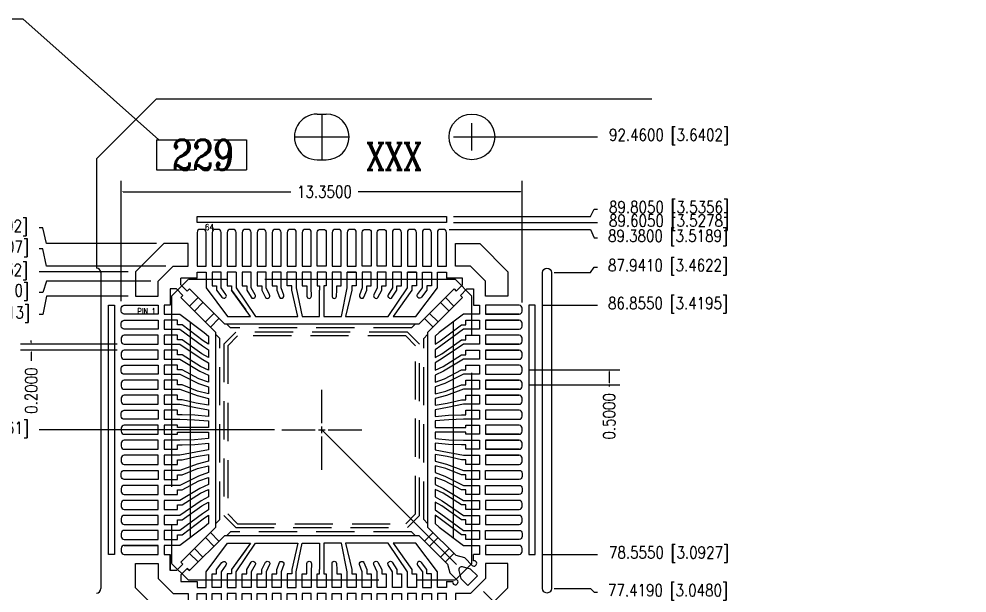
# Model space of a CAD drawing. Extents: x -10 to 54.6, y -33.1 to 19.3.
# Drawn here: x 0.33 to 16.11, y 9.54 to 19.1 of the extents above; entities that cross this region are included whole.
import ezdxf
from ezdxf.enums import TextEntityAlignment as Align

# ---------------------------------------------------------------- set-up
doc = ezdxf.new("R2010")
doc.units = 0
doc.header["$LTSCALE"] = 2.54
for name, pattern in [('CADRA_CENTERLINE', [2.249999, 1.757812, -0.140625, 0.210937, -0.140625]), ('CENTER', [2, 1.25, -0.25, 0.25, -0.25]), ('CENTER2', [1.125, 0.75, -0.125, 0.125, -0.125]), ('HIDDEN', [0.375, 0.25, -0.125]), ('PHANTOM', [2.5, 1.25, -0.25, 0.25, -0.25, 0.25, -0.25])]:
    doc.linetypes.add(name, pattern=pattern)
for name, color, linetype in [('SH-01_CENTER', 2, 'CENTER'), ('SH-01_COIN', 1, 'Continuous'), ('SH-01_DIM', 4, 'Continuous'), ('SH-01_HIDDEN', 6, 'HIDDEN'), ('SH-01_NOTES', 3, 'Continuous'), ('SH-01_OBJECT', 7, 'Continuous'), ('SH-01_PKG', 5, 'PHANTOM')]:
    doc.layers.add(name, color=color, linetype=linetype)
doc.styles.add('COMPLEX', font='COMPLEX', dxfattribs={"width": 0.8})
doc.styles.get("Standard").update_dxf_attribs({"font": 'simplex.shx', "width": 0.82})
doc.dimstyles.new('STANDARD X 5', dxfattribs={"dimtxt": 0.36, "dimasz": 0.36, "dimexe": 0.18, "dimexo": 0.12, "dimgap": 0.09, "dimtad": 0, "dimdec": 4, "dimlfac": 0.2, "dimzin": 0, "dimdsep": 46, "dimtxsty": 'Standard', "dimcen": 0.09, "dimadec": 3, "dimazin": 0, "dimtfac": 1, "dimtdec": 4, "dimtofl": 0, "dimtmove": 0, "dimatfit": 3, "dimfxl": 1, "dimtolj": 1, "dimtzin": 0, "dimarcsym": 0})
doc.dimstyles.new('STANDARD X 5$0', dxfattribs={"dimtxt": 0.36, "dimasz": 0.36, "dimexe": 0.18, "dimexo": 0.12, "dimgap": 0.09, "dimtad": 0, "dimdec": 4, "dimlfac": 0.2, "dimzin": 0, "dimdsep": 46, "dimtxsty": 'Standard', "dimcen": 0.09, "dimadec": 3, "dimazin": 0, "dimtfac": 1, "dimtdec": 4, "dimtofl": 0, "dimtmove": 0, "dimatfit": 3, "dimfxl": 1, "dimtolj": 1, "dimtzin": 0, "dimarcsym": 0})

# ---------------------------------------------------------------- blocks, each defined once
blk = doc.blocks.new('*D5')
at = {"layer": 'Defpoints', "color": 0, "transparency": 16777216}
for p in [(37.408, 56.97), (39.501, 56.97), (37.408, 10.74)]:
    blk.add_point(p, dxfattribs=at)
at = {"layer": 'SH-01_DIM', "color": 0, "lineweight": -2, "transparency": 16777216}
blk.add_line((37.528, 56.97), (39.501, 56.97), dxfattribs=at)
at = {"layer": 'SH-01_DIM', "color": 0, "transparency": 16777216, "insert": (40.688, 56.97), "char_height": 0.2, "attachment_point": 5}
blk.add_mtext('\\A1;92.4600 [3.6402]', dxfattribs=at)
blk = doc.blocks.new('*D6')
at = {"layer": 'Defpoints', "color": 0, "transparency": 16777216}
for p in [(39.501, 55.767), (36.983, 55.642), (37.408, 10.74)]:
    blk.add_point(p, dxfattribs=at)
at = {"layer": 'SH-01_DIM', "color": 0, "lineweight": -2, "transparency": 16777216}
for p, q in [((39.381, 55.642), (39.441, 55.767)), ((39.441, 55.767), (39.501, 55.767)), ((37.103, 55.642), (39.381, 55.642))]:
    blk.add_line(p, q, dxfattribs=at)
at = {"layer": 'SH-01_DIM', "color": 0, "transparency": 16777216, "insert": (40.688, 55.767), "char_height": 0.2, "attachment_point": 5}
blk.add_mtext('\\A1;89.8050 [3.5356]', dxfattribs=at)
blk = doc.blocks.new('*D7')
at = {"layer": 'Defpoints', "color": 0, "transparency": 16777216}
for p in [(36.983, 55.542), (39.501, 55.542), (37.408, 10.74)]:
    blk.add_point(p, dxfattribs=at)
at = {"layer": 'SH-01_DIM', "color": 0, "lineweight": -2, "transparency": 16777216}
blk.add_line((37.103, 55.542), (39.501, 55.542), dxfattribs=at)
at = {"layer": 'SH-01_DIM', "color": 0, "transparency": 16777216, "insert": (40.688, 55.542), "char_height": 0.2, "attachment_point": 5}
blk.add_mtext('\\A1;89.6050 [3.5278]', dxfattribs=at)
blk = doc.blocks.new('*D8')
at = {"layer": 'Defpoints', "color": 0, "transparency": 16777216}
for p in [(36.908, 55.43), (39.501, 55.289), (37.408, 10.74)]:
    blk.add_point(p, dxfattribs=at)
at = {"layer": 'SH-01_DIM', "color": 0, "lineweight": -2, "transparency": 16777216}
for p, q in [((37.028, 55.43), (39.381, 55.43)), ((39.381, 55.43), (39.441, 55.289)), ((39.441, 55.289), (39.501, 55.289))]:
    blk.add_line(p, q, dxfattribs=at)
at = {"layer": 'SH-01_DIM', "color": 0, "transparency": 16777216, "insert": (40.672, 55.289), "char_height": 0.2, "attachment_point": 5}
blk.add_mtext('\\A1;89.3800 [3.5189]', dxfattribs=at)
blk = doc.blocks.new('*D9')
at = {"layer": 'Defpoints', "color": 0, "transparency": 16777216}
for p in [(39.501, 54.798), (38.658, 54.71), (37.408, 10.74)]:
    blk.add_point(p, dxfattribs=at)
at = {"layer": 'SH-01_DIM', "color": 0, "lineweight": -2, "transparency": 16777216}
for p, q in [((39.381, 54.71), (39.441, 54.798)), ((39.441, 54.798), (39.501, 54.798)), ((38.778, 54.71), (39.381, 54.71))]:
    blk.add_line(p, q, dxfattribs=at)
at = {"layer": 'SH-01_DIM', "color": 0, "transparency": 16777216, "insert": (40.672, 54.798), "char_height": 0.2, "attachment_point": 5}
blk.add_mtext('\\A1;87.9410 [3.4622]', dxfattribs=at)
blk = doc.blocks.new('*D10')
at = {"layer": 'Defpoints', "color": 0, "transparency": 16777216}
for p in [(38.458, 54.167), (39.501, 54.167), (37.408, 10.74)]:
    blk.add_point(p, dxfattribs=at)
at = {"layer": 'SH-01_DIM', "color": 0, "lineweight": -2, "transparency": 16777216}
blk.add_line((38.578, 54.167), (39.501, 54.167), dxfattribs=at)
at = {"layer": 'SH-01_DIM', "color": 0, "transparency": 16777216, "insert": (40.672, 54.167), "char_height": 0.2, "attachment_point": 5}
blk.add_mtext('\\A1;86.8550 [3.4195]', dxfattribs=at)
blk = doc.blocks.new('*D11')
at = {"layer": 'Defpoints', "color": 0, "transparency": 16777216}
for p in [(38.458, 50.017), (39.501, 50.017), (37.408, 10.74)]:
    blk.add_point(p, dxfattribs=at)
at = {"layer": 'SH-01_DIM', "color": 0, "lineweight": -2, "transparency": 16777216}
blk.add_line((38.578, 50.017), (39.501, 50.017), dxfattribs=at)
at = {"layer": 'SH-01_DIM', "color": 0, "transparency": 16777216, "insert": (40.688, 50.017), "char_height": 0.2, "attachment_point": 5}
blk.add_mtext('\\A1;78.5550 [3.0927]', dxfattribs=at)
blk = doc.blocks.new('*D12')
at = {"layer": 'Defpoints', "color": 0, "transparency": 16777216}
for p in [(38.658, 49.449), (39.501, 49.387), (37.408, 10.74)]:
    blk.add_point(p, dxfattribs=at)
at = {"layer": 'SH-01_DIM', "color": 0, "lineweight": -2, "transparency": 16777216}
for p, q in [((38.778, 49.449), (39.381, 49.449)), ((39.381, 49.449), (39.441, 49.387)), ((39.441, 49.387), (39.501, 49.387))]:
    blk.add_line(p, q, dxfattribs=at)
at = {"layer": 'SH-01_DIM', "color": 0, "transparency": 16777216, "insert": (40.672, 49.387), "char_height": 0.2, "attachment_point": 5}
blk.add_mtext('\\A1;77.4190 [3.0480]', dxfattribs=at)
blk = doc.blocks.new('*D56')
at = {"layer": 'Defpoints', "color": 0, "transparency": 16777216}
for p in [(30.206, 55.455), (32.277, 55.192), (37.408, 10.74)]:
    blk.add_point(p, dxfattribs=at)
at = {"layer": 'SH-01_DIM', "color": 0, "lineweight": -2, "transparency": 16777216}
for p, q in [((30.266, 55.455), (30.206, 55.455)), ((30.326, 55.192), (30.266, 55.455)), ((32.157, 55.192), (30.326, 55.192))]:
    blk.add_line(p, q, dxfattribs=at)
at = {"layer": 'SH-01_DIM', "color": 0, "transparency": 16777216, "insert": (29.019, 55.455), "char_height": 0.2, "attachment_point": 5}
blk.add_mtext('\\A1;88.9050 [3.5002]', dxfattribs=at)
blk = doc.blocks.new('*D57')
at = {"layer": 'Defpoints', "color": 0, "transparency": 16777216}
for p in [(30.206, 55.104), (32.433, 54.817), (37.408, 10.74)]:
    blk.add_point(p, dxfattribs=at)
at = {"layer": 'SH-01_DIM', "color": 0, "lineweight": -2, "transparency": 16777216}
for p, q in [((30.266, 55.104), (30.206, 55.104)), ((30.326, 54.817), (30.266, 55.104)), ((32.313, 54.817), (30.326, 54.817))]:
    blk.add_line(p, q, dxfattribs=at)
at = {"layer": 'SH-01_DIM', "color": 0, "transparency": 16777216, "insert": (29.034, 55.104), "char_height": 0.2, "attachment_point": 5}
blk.add_mtext('\\A1;88.1550 [3.4707]', dxfattribs=at)
blk = doc.blocks.new('*D58')
at = {"layer": 'Defpoints', "color": 0, "transparency": 16777216}
for p in [(30.206, 54.723), (31.808, 54.723), (37.408, 10.74)]:
    blk.add_point(p, dxfattribs=at)
at = {"layer": 'SH-01_DIM', "color": 0, "lineweight": -2, "transparency": 16777216}
blk.add_line((31.688, 54.723), (30.206, 54.723), dxfattribs=at)
at = {"layer": 'SH-01_DIM', "color": 0, "transparency": 16777216, "insert": (29.019, 54.723), "char_height": 0.2, "attachment_point": 5}
blk.add_mtext('\\A1;87.9660 [3.4632]', dxfattribs=at)
blk = doc.blocks.new('*D59')
at = {"layer": 'Defpoints', "color": 0, "transparency": 16777216}
for p in [(31.808, 54.317), (30.206, 54.013), (37.408, 10.74)]:
    blk.add_point(p, dxfattribs=at)
at = {"layer": 'SH-01_DIM', "color": 0, "lineweight": -2, "transparency": 16777216}
for p, q in [((30.326, 54.317), (30.266, 54.013)), ((31.688, 54.317), (30.326, 54.317)), ((30.266, 54.013), (30.206, 54.013))]:
    blk.add_line(p, q, dxfattribs=at)
at = {"layer": 'SH-01_DIM', "color": 0, "transparency": 16777216, "insert": (29.05, 54.013), "char_height": 0.2, "attachment_point": 5}
blk.add_mtext('\\A1;87.1550 [3.4313]', dxfattribs=at)
blk = doc.blocks.new('*D60')
at = {"layer": 'Defpoints', "color": 0, "transparency": 16777216}
for p in [(32.183, 54.567), (30.206, 54.381), (37.408, 10.74)]:
    blk.add_point(p, dxfattribs=at)
at = {"layer": 'SH-01_DIM', "color": 0, "lineweight": -2, "transparency": 16777216}
for p, q in [((30.326, 54.567), (30.266, 54.381)), ((32.063, 54.567), (30.326, 54.567)), ((30.266, 54.381), (30.206, 54.381))]:
    blk.add_line(p, q, dxfattribs=at)
at = {"layer": 'SH-01_DIM', "color": 0, "transparency": 16777216, "insert": (29.034, 54.381), "char_height": 0.2, "attachment_point": 5}
blk.add_mtext('\\A1;87.6550 [3.4510]', dxfattribs=at)
blk = doc.blocks.new('*D86')
at = {"layer": 'Defpoints', "color": 0, "transparency": 16777216}
for p in [(38.245, 56.057), (31.57, 54.117), (38.245, 54.092)]:
    blk.add_point(p, dxfattribs=at)
at = {"layer": 'SH-01_DIM', "color": 0, "lineweight": -2, "transparency": 16777216}
for p, q in [((31.57, 54.237), (31.57, 56.237)), ((38.245, 54.212), (38.245, 56.237)), ((31.6, 56.057), (34.395, 56.057)), ((38.215, 56.057), (35.512, 56.057))]:
    blk.add_line(p, q, dxfattribs=at)
at = {"layer": 'SH-01_DIM', "color": 0, "transparency": 16777216}
for points in [[(31.6, 56.062), (31.6, 56.052), (31.57, 56.057)], [(38.215, 56.062), (38.215, 56.052), (38.245, 56.057)]]:
    blk.add_solid(points, dxfattribs=at)
at = {"layer": 'SH-01_DIM', "color": 0, "transparency": 16777216, "insert": (34.953, 56.057), "char_height": 0.2, "attachment_point": 5}
blk.add_mtext('\\A1;13.3500', dxfattribs=at)
blk = doc.blocks.new('*D87')
at = {"layer": 'Defpoints', "color": 0, "transparency": 16777216}
for p in [(31.62, 53.517), (30.073, 53.417), (31.62, 53.417)]:
    blk.add_point(p, dxfattribs=at)
at = {"layer": 'SH-01_DIM', "color": 0, "lineweight": -2, "transparency": 16777216}
for p, q in [((31.5, 53.517), (29.893, 53.517)), ((30.073, 53.547), (30.073, 53.577)), ((31.5, 53.417), (29.893, 53.417)), ((30.073, 53.387), (30.073, 53.24))]:
    blk.add_line(p, q, dxfattribs=at)
at = {"layer": 'SH-01_DIM', "color": 0, "transparency": 16777216}
for points in [[(30.068, 53.547), (30.078, 53.547), (30.073, 53.517)], [(30.068, 53.387), (30.078, 53.387), (30.073, 53.417)]]:
    blk.add_solid(points, dxfattribs=at)
at = {"layer": 'SH-01_DIM', "color": 0, "transparency": 16777216, "insert": (30.073, 52.744), "char_height": 0.2, "attachment_point": 5, "rotation": 90}
blk.add_mtext('\\A1;0.2000', dxfattribs=at)
blk = doc.blocks.new('*D88')
at = {"layer": 'Defpoints', "color": 0, "transparency": 16777216}
for p in [(38.245, 53.092), (38.245, 52.842), (39.693, 52.842)]:
    blk.add_point(p, dxfattribs=at)
at = {"layer": 'SH-01_DIM', "color": 0, "lineweight": -2, "transparency": 16777216}
for p, q in [((38.365, 53.092), (39.873, 53.092)), ((39.693, 53.062), (39.693, 52.872)), ((38.365, 52.842), (39.873, 52.842)), ((39.693, 52.842), (39.693, 52.812))]:
    blk.add_line(p, q, dxfattribs=at)
at = {"layer": 'SH-01_DIM', "color": 0, "transparency": 16777216}
for points in [[(39.688, 53.062), (39.698, 53.062), (39.693, 53.092)], [(39.688, 52.872), (39.698, 52.872), (39.693, 52.842)]]:
    blk.add_solid(points, dxfattribs=at)
at = {"layer": 'SH-01_DIM', "color": 0, "transparency": 16777216, "insert": (39.693, 52.316), "char_height": 0.2, "attachment_point": 5, "rotation": 90}
blk.add_mtext('\\A1;0.5000', dxfattribs=at)
blk = doc.blocks.new('*U288')
at = {"layer": 'SH-01_CENTER', "color": 0, "linetype": 'CENTER2', "transparency": 16777216}
for p, q in [((0, 0.109), (0, 0.666)), ((-0.666, 0), (-0.109, 0)), ((0.109, 0), (0.666, 0)), ((0, -0.666), (0, -0.109))]:
    blk.add_line(p, q, dxfattribs=at)
at = {"layer": 'SH-01_CENTER', "color": 0, "linetype": 'Continuous', "transparency": 16777216}
for p, q in [((-0.055, 0), (0.055, 0)), ((0, -0.055), (0, 0.055))]:
    blk.add_line(p, q, dxfattribs=at)
blk = doc.blocks.new('inner unit design')
at = {"layer": 'SH-01_COIN'}
for p, q in [((-63.774, 23.297), (-63.774, 19.711)), ((-59.399, 23.297), (-59.399, 19.711))]:
    blk.add_line(p, q, dxfattribs=at)
at = {"layer": 'SH-01_HIDDEN'}
for points in [[(-60.026, 23.266), (-60.091, 23.201), (-63.107, 23.201), (-63.172, 23.266)], [(-63.349, 19.943), (-63.284, 20.008), (-63.284, 23.025), (-63.349, 23.09)], [(-59.824, 19.943), (-59.889, 20.008), (-59.889, 23.025), (-59.824, 23.09)], [(-60.026, 19.741), (-60.091, 19.806), (-63.107, 19.806), (-63.172, 19.741)]]:
    blk.add_lwpolyline(points, dxfattribs=at)
for points in [[(-60.159, 23.131), (-63.014, 23.131), (-63.214, 22.931), (-63.214, 20.076), (-63.014, 19.876), (-60.159, 19.876), (-59.959, 20.076), (-59.959, 22.931)], [(-60.186, 23.066), (-62.987, 23.066), (-63.149, 22.904), (-63.149, 20.103), (-62.987, 19.941), (-60.186, 19.941), (-60.024, 20.103), (-60.024, 22.904)]]:
    blk.add_lwpolyline(points, close=True, dxfattribs=at)
at = {"layer": 'SH-01_OBJECT'}
for p, q in [((-63.661, 24.029), (-63.931, 24.029)), ((-63.931, 23.919), (-63.931, 24.029)), ((-63.011, 24.129), (-63.161, 24.129)), ((-62.011, 24.129), (-62.161, 24.129)), ((-61.511, 24.129), (-61.661, 24.129)), ((-61.011, 24.129), (-61.161, 24.129)), ((-61.161, 24.129), (-61.011, 24.129)), ((-60.011, 24.129), (-60.161, 24.129)), ((-60.161, 24.129), (-60.011, 24.129)), ((-59.242, 24.029), (-59.511, 24.029)), ((-59.242, 23.919), (-59.242, 24.029)), ((-64.002, 23.849), (-64.111, 23.849)), ((-64.111, 23.849), (-64.111, 23.579)), ((-63.896, 23.743), (-64.002, 23.849)), ((-63.825, 23.813), (-63.931, 23.919)), ((-63.79, 23.849), (-63.825, 23.813)), ((-63.79, 23.849), (-63.207, 23.266)), ((-59.965, 23.266), (-59.383, 23.849)), ((-59.383, 23.849), (-59.348, 23.813)), ((-59.348, 23.813), (-59.242, 23.919)), ((-59.277, 23.743), (-59.171, 23.849)), ((-59.171, 23.849), (-59.061, 23.849)), ((-59.061, 23.849), (-59.061, 23.579)), ((-63.896, 23.743), (-63.931, 23.707)), ((-63.931, 23.707), (-63.349, 23.125)), ((-63.787, 23.563), (-63.646, 23.705)), ((-59.242, 23.707), (-59.824, 23.125)), ((-59.385, 23.563), (-59.527, 23.705)), ((-59.242, 23.707), (-59.277, 23.743)), ((-63.706, 23.482), (-63.565, 23.623)), ((-59.608, 23.623), (-59.467, 23.482)), ((-59.467, 23.482), (-59.608, 23.623)), ((-63.524, 23.3), (-63.383, 23.442)), ((-59.649, 23.3), (-59.79, 23.442)), ((-63.439, 23.215), (-63.298, 23.357)), ((-63.207, 23.266), (-63.182, 23.266)), ((-59.734, 23.215), (-59.875, 23.357)), ((-63.349, 19.883), (-63.931, 19.301)), ((-63.79, 19.159), (-63.207, 19.741)), ((-63.298, 19.651), (-63.439, 19.793)), ((-59.965, 19.741), (-59.875, 19.651)), ((-59.965, 19.741), (-59.493, 19.269)), ((-59.875, 19.651), (-59.734, 19.793)), ((-59.351, 19.41), (-59.824, 19.883)), ((-63.383, 19.566), (-63.524, 19.708)), ((-59.79, 19.566), (-59.649, 19.708)), ((-64.111, 19.159), (-64.111, 19.429)), ((-64.111, 19.429), (-64.111, 19.159)), ((-63.646, 19.303), (-63.787, 19.444)), ((-63.565, 19.384), (-63.706, 19.526)), ((-63.565, 19.384), (-63.706, 19.526)), ((-59.608, 19.384), (-59.467, 19.526)), ((-59.527, 19.303), (-59.385, 19.444)), ((-59.061, 19.323), (-59.061, 19.429)), ((-63.896, 19.265), (-64.002, 19.159)), ((-63.931, 19.301), (-63.896, 19.265)), ((-59.493, 19.269), (-59.454, 19.124)), ((-59.206, 19.371), (-59.351, 19.41)), ((-59.082, 19.247), (-59.206, 19.371)), ((-64.002, 19.159), (-64.111, 19.159)), ((-59.454, 19.124), (-59.33, 19)), ((-59.304, 19.16), (-59.268, 19.026)), ((-59.109, 19.185), (-59.242, 19.221)), ((-58.993, 19.07), (-59.109, 19.185)), ((-63.931, 19.088), (-63.931, 18.979)), ((-63.931, 18.979), (-63.661, 18.979)), ((-59.511, 18.979), (-59.405, 18.979)), ((-59.268, 19.026), (-59.152, 18.911)), ((-59.152, 18.911), (-58.993, 19.07))]:
    blk.add_line(p, q, dxfattribs=at)
for points in [[(-63.661, 24.029), (-63.661, 24.129), (-63.511, 24.129), (-63.511, 23.866), (-63.154, 23.391), (-62.774, 23.391), (-63.086, 23.829)], [(-63.161, 24.129), (-63.161, 23.904), (-63.086, 23.904), (-63.086, 23.829), (-62.852, 23.501)], [(-63.011, 24.129), (-63.011, 23.866), (-62.691, 23.391), (-61.984, 23.391), (-62.086, 23.829), (-62.086, 23.904), (-62.161, 23.904), (-62.161, 24.129)], [(-62.011, 24.129), (-62.011, 23.866), (-61.913, 23.391), (-61.624, 23.391), (-61.624, 23.829)], [(-61.661, 24.129), (-61.661, 23.904), (-61.624, 23.904), (-61.624, 23.829)], [(-61.511, 24.129), (-61.511, 23.904), (-61.549, 23.904), (-61.549, 23.829), (-61.549, 23.391), (-61.26, 23.391), (-61.161, 23.866), (-61.161, 24.129)], [(-61.011, 24.129), (-61.011, 23.904), (-61.086, 23.904), (-61.086, 23.829), (-61.189, 23.391), (-60.482, 23.391), (-60.161, 23.866), (-60.161, 24.129)], [(-60.011, 24.129), (-60.011, 23.904), (-60.086, 23.904), (-60.086, 23.829), (-60.398, 23.391), (-60.019, 23.391), (-59.661, 23.866), (-59.661, 24.129), (-59.511, 24.129), (-59.511, 24.029)], [(-64.111, 23.579), (-64.211, 23.579), (-64.211, 23.429), (-63.949, 23.429), (-63.544, 23.124), (-63.474, 23.065), (-63.474, 22.928), (-63.559, 22.987), (-63.911, 23.254), (-63.986, 23.254), (-63.986, 23.329), (-64.211, 23.329), (-64.211, 23.179), (-63.949, 23.179), (-63.569, 22.902), (-63.474, 22.836), (-63.474, 22.707), (-63.583, 22.77), (-63.911, 23.004), (-63.986, 23.004), (-63.986, 23.079), (-64.211, 23.079), (-64.211, 22.929), (-63.949, 22.929), (-63.592, 22.689), (-63.474, 22.62), (-63.474, 22.497), (-63.607, 22.559), (-63.911, 22.754), (-63.986, 22.754), (-63.986, 22.829), (-64.211, 22.829), (-64.211, 22.679), (-63.949, 22.679), (-63.615, 22.481), (-63.474, 22.415), (-63.474, 22.297), (-63.63, 22.353), (-63.911, 22.504), (-63.986, 22.504), (-63.986, 22.579), (-64.211, 22.579), (-64.211, 22.429), (-63.949, 22.429), (-63.638, 22.277), (-63.474, 22.217), (-63.474, 22.103), (-63.652, 22.15), (-63.911, 22.254), (-63.986, 22.254), (-63.986, 22.329), (-64.211, 22.329), (-64.211, 22.179), (-63.949, 22.179), (-63.66, 22.075), (-63.474, 22.025), (-63.474, 21.913), (-63.675, 21.948), (-63.911, 22.004), (-63.986, 22.004), (-63.986, 22.079), (-64.211, 22.079), (-64.211, 21.929), (-63.949, 21.929), (-63.683, 21.874), (-63.474, 21.837), (-63.474, 21.727), (-63.697, 21.746), (-63.911, 21.754), (-63.986, 21.754), (-63.986, 21.829), (-64.211, 21.829), (-64.211, 21.679), (-63.949, 21.679), (-63.705, 21.671), (-63.474, 21.651), (-63.474, 21.541), (-63.72, 21.541), (-63.911, 21.541), (-63.986, 21.541), (-63.986, 21.579), (-64.211, 21.579), (-64.211, 21.429), (-63.986, 21.429), (-63.986, 21.466), (-63.911, 21.466), (-63.72, 21.466), (-63.474, 21.466), (-63.474, 21.357), (-63.705, 21.336), (-63.949, 21.329), (-64.211, 21.329), (-64.211, 21.179), (-63.986, 21.179), (-63.986, 21.254), (-63.911, 21.254), (-63.697, 21.262), (-63.474, 21.281), (-63.474, 21.171), (-63.683, 21.134), (-63.949, 21.079), (-64.211, 21.079), (-64.211, 20.929), (-63.986, 20.929), (-63.986, 21.004), (-63.911, 21.004), (-63.675, 21.059), (-63.474, 21.095), (-63.474, 20.983), (-63.66, 20.933), (-63.949, 20.829), (-64.211, 20.829), (-64.211, 20.679), (-63.986, 20.679), (-63.986, 20.754), (-63.911, 20.754), (-63.652, 20.857), (-63.474, 20.905), (-63.474, 20.791), (-63.638, 20.731), (-63.949, 20.579), (-64.211, 20.579), (-64.211, 20.429), (-63.986, 20.429), (-63.986, 20.504), (-63.911, 20.504), (-63.63, 20.654), (-63.474, 20.711), (-63.474, 20.593), (-63.615, 20.527), (-63.949, 20.329), (-64.211, 20.329), (-64.211, 20.179), (-63.986, 20.179), (-63.986, 20.254), (-63.911, 20.254), (-63.607, 20.448), (-63.474, 20.51), (-63.474, 20.388), (-63.592, 20.319), (-63.949, 20.079), (-64.211, 20.079), (-64.211, 19.929), (-63.986, 19.929), (-63.986, 20.004), (-63.911, 20.004), (-63.583, 20.238), (-63.474, 20.301), (-63.474, 20.172), (-63.569, 20.105), (-63.949, 19.829), (-64.211, 19.829), (-64.211, 19.679), (-63.986, 19.679), (-63.986, 19.754), (-63.911, 19.754), (-63.559, 20.02), (-63.474, 20.08), (-63.474, 19.942), (-63.544, 19.884), (-63.949, 19.579), (-64.211, 19.579), (-64.211, 19.429), (-64.111, 19.429)], [(-59.061, 23.579), (-58.961, 23.579), (-58.961, 23.429), (-59.224, 23.429), (-59.629, 23.124), (-59.699, 23.065), (-59.699, 22.928), (-59.614, 22.987), (-59.261, 23.254), (-59.186, 23.254), (-59.186, 23.329), (-58.961, 23.329), (-58.961, 23.179), (-59.224, 23.179), (-59.604, 22.902), (-59.699, 22.836), (-59.699, 22.707), (-59.589, 22.77), (-59.261, 23.004), (-59.186, 23.004), (-59.186, 23.079), (-58.961, 23.079), (-58.961, 22.929), (-59.224, 22.929), (-59.58, 22.689), (-59.699, 22.62), (-59.699, 22.497), (-59.566, 22.559), (-59.261, 22.754), (-59.186, 22.754), (-59.186, 22.829), (-58.961, 22.829), (-58.961, 22.679), (-59.224, 22.679), (-59.557, 22.481), (-59.699, 22.415), (-59.699, 22.297), (-59.543, 22.353), (-59.261, 22.504), (-59.186, 22.504), (-59.186, 22.579), (-58.961, 22.579), (-58.961, 22.429), (-59.224, 22.429), (-59.535, 22.277), (-59.699, 22.217), (-59.699, 22.103), (-59.521, 22.15), (-59.261, 22.254), (-59.186, 22.254), (-59.186, 22.329), (-58.961, 22.329), (-58.961, 22.179), (-59.224, 22.179), (-59.512, 22.075), (-59.699, 22.025), (-59.699, 21.913), (-59.498, 21.948), (-59.261, 22.004), (-59.186, 22.004), (-59.186, 22.079), (-58.961, 22.079), (-58.961, 21.929), (-59.224, 21.929), (-59.49, 21.874), (-59.699, 21.837), (-59.699, 21.727), (-59.476, 21.746), (-59.261, 21.754), (-59.186, 21.754), (-59.186, 21.829), (-58.961, 21.829), (-58.961, 21.679), (-59.224, 21.679), (-59.468, 21.671), (-59.699, 21.651), (-59.699, 21.541), (-59.453, 21.541), (-59.261, 21.541), (-59.186, 21.541), (-59.186, 21.579), (-58.961, 21.579), (-58.961, 21.429), (-59.186, 21.429), (-59.186, 21.466), (-59.261, 21.466), (-59.453, 21.466), (-59.699, 21.466), (-59.699, 21.357), (-59.468, 21.336), (-59.224, 21.329), (-58.961, 21.329), (-58.961, 21.179), (-59.186, 21.179), (-59.186, 21.254), (-59.261, 21.254), (-59.476, 21.262), (-59.699, 21.281), (-59.699, 21.171), (-59.49, 21.134), (-59.224, 21.079), (-58.961, 21.079), (-58.961, 20.929), (-59.186, 20.929), (-59.186, 21.004), (-59.261, 21.004), (-59.498, 21.059), (-59.699, 21.095), (-59.699, 20.983), (-59.512, 20.933), (-59.224, 20.829), (-58.961, 20.829), (-58.961, 20.679), (-59.186, 20.679), (-59.186, 20.754), (-59.261, 20.754), (-59.521, 20.857), (-59.699, 20.905), (-59.699, 20.791), (-59.535, 20.731), (-59.224, 20.579), (-58.961, 20.579), (-58.961, 20.429), (-59.186, 20.429), (-59.186, 20.504), (-59.261, 20.504), (-59.543, 20.654), (-59.699, 20.711), (-59.699, 20.593), (-59.557, 20.527), (-59.224, 20.329), (-58.961, 20.329), (-58.961, 20.179), (-59.186, 20.179), (-59.186, 20.254), (-59.261, 20.254), (-59.566, 20.448), (-59.699, 20.51), (-59.699, 20.388), (-59.58, 20.319), (-59.224, 20.079), (-58.961, 20.079), (-58.961, 19.929), (-59.186, 19.929), (-59.186, 20.004), (-59.261, 20.004), (-59.589, 20.238), (-59.699, 20.301), (-59.699, 20.172), (-59.604, 20.105), (-59.224, 19.829), (-58.961, 19.829), (-58.961, 19.679), (-59.186, 19.679), (-59.186, 19.754), (-59.261, 19.754), (-59.614, 20.02), (-59.699, 20.08), (-59.699, 19.942), (-59.629, 19.884), (-59.224, 19.579), (-58.961, 19.579), (-58.961, 19.429), (-59.061, 19.429)], [(-63.207, 23.266), (-59.965, 23.266)], [(-63.349, 19.883), (-63.349, 23.125)], [(-59.824, 23.125), (-59.824, 19.883)], [(-59.965, 19.741), (-63.207, 19.741)], [(-63.661, 18.979), (-63.661, 18.879), (-63.511, 18.879), (-63.511, 19.141), (-63.154, 19.616), (-62.774, 19.616), (-63.086, 19.179)], [(-62.852, 19.507), (-63.086, 19.179), (-63.086, 19.104), (-63.161, 19.104), (-63.161, 18.879), (-63.011, 18.879), (-63.011, 19.141), (-62.691, 19.616), (-61.984, 19.616), (-62.086, 19.179), (-62.086, 19.104), (-62.161, 19.104), (-62.161, 18.879), (-62.011, 18.879), (-62.011, 19.141), (-61.913, 19.616), (-61.624, 19.616), (-61.624, 19.179)], [(-59.511, 18.979), (-59.511, 18.879), (-59.661, 18.879), (-59.661, 19.141), (-60.019, 19.616), (-60.398, 19.616), (-60.086, 19.179), (-60.086, 19.104), (-60.011, 19.104), (-60.011, 18.879), (-60.161, 18.879), (-60.161, 19.141), (-60.482, 19.616), (-61.189, 19.616), (-61.086, 19.179), (-61.086, 19.104), (-61.011, 19.104), (-61.011, 18.879), (-61.161, 18.879), (-61.161, 19.141), (-61.26, 19.616), (-61.549, 19.616), (-61.549, 19.179), (-61.549, 19.104), (-61.511, 19.104), (-61.511, 18.879), (-61.661, 18.879), (-61.661, 19.104), (-61.624, 19.104), (-61.624, 19.179)], [(-63.931, 19.301), (-63.896, 19.265), (-64.002, 19.159)]]:
    blk.add_lwpolyline(points, dxfattribs=at)
for points in [[(-63.261, 24.129), (-63.411, 24.129), (-63.411, 23.904), (-63.336, 23.904), (-63.336, 23.829), (-63.247, 23.711, 0.484023), (-63.187, 23.706, 0.38947), (-63.181, 23.756), (-63.261, 23.866)], [(-62.694, 23.752), (-62.761, 23.866), (-62.761, 24.129), (-62.911, 24.129), (-62.911, 23.904), (-62.836, 23.904), (-62.836, 23.829), (-62.76, 23.71, 0.481982), (-62.701, 23.705, 0.350545)], [(-62.454, 23.749), (-62.511, 23.866), (-62.511, 24.129), (-62.661, 24.129), (-62.661, 23.904), (-62.586, 23.904), (-62.586, 23.829), (-62.521, 23.706, 0.447411), (-62.463, 23.705, 0.315438)], [(-62.218, 23.746), (-62.261, 23.866), (-62.261, 24.129), (-62.411, 24.129), (-62.411, 23.904), (-62.336, 23.904), (-62.336, 23.829), (-62.289, 23.71, 0.46607), (-62.228, 23.706, 0.302474)], [(-60.945, 23.706, 0.46607), (-60.884, 23.71), (-60.836, 23.829), (-60.836, 23.904), (-60.761, 23.904), (-60.761, 24.129), (-60.911, 24.129), (-60.911, 23.866), (-60.955, 23.746, 0.302474)], [(-60.71, 23.705, 0.447411), (-60.652, 23.706), (-60.586, 23.829), (-60.586, 23.904), (-60.511, 23.904), (-60.511, 24.129), (-60.661, 24.129), (-60.661, 23.866), (-60.719, 23.749, 0.315438)], [(-60.472, 23.705, 0.481982), (-60.412, 23.71), (-60.336, 23.829), (-60.336, 23.904), (-60.261, 23.904), (-60.261, 24.129), (-60.411, 24.129), (-60.411, 23.866), (-60.479, 23.752, 0.350545)], [(-59.836, 23.904), (-59.836, 23.829), (-59.925, 23.711, -0.484023), (-59.986, 23.706, -0.38947), (-59.991, 23.756), (-59.911, 23.866), (-59.911, 24.129), (-59.761, 24.129), (-59.761, 23.904)], [(-63.261, 18.879), (-63.411, 18.879), (-63.411, 19.104), (-63.336, 19.104), (-63.336, 19.179), (-63.247, 19.296, -0.484023), (-63.187, 19.302, -0.38947), (-63.181, 19.252), (-63.261, 19.141)], [(-62.694, 19.255), (-62.761, 19.141), (-62.761, 18.879), (-62.911, 18.879), (-62.911, 19.104), (-62.836, 19.104), (-62.836, 19.179), (-62.76, 19.298, -0.481982), (-62.701, 19.302, -0.350545)], [(-62.454, 19.259), (-62.511, 19.141), (-62.511, 18.879), (-62.661, 18.879), (-62.661, 19.104), (-62.586, 19.104), (-62.586, 19.179), (-62.521, 19.301, -0.447411), (-62.463, 19.303, -0.315438)], [(-62.218, 19.262), (-62.261, 19.141), (-62.261, 18.879), (-62.411, 18.879), (-62.411, 19.104), (-62.336, 19.104), (-62.336, 19.179), (-62.289, 19.297, -0.46607), (-62.228, 19.302, -0.302474)], [(-60.945, 19.302, -0.46607), (-60.884, 19.297), (-60.836, 19.179), (-60.836, 19.104), (-60.761, 19.104), (-60.761, 18.879), (-60.911, 18.879), (-60.911, 19.141), (-60.955, 19.262, -0.302474)], [(-60.71, 19.303, -0.447411), (-60.652, 19.301), (-60.586, 19.179), (-60.586, 19.104), (-60.511, 19.104), (-60.511, 18.879), (-60.661, 18.879), (-60.661, 19.141), (-60.719, 19.259, -0.315438)], [(-60.472, 19.302, -0.481982), (-60.412, 19.298), (-60.336, 19.179), (-60.336, 19.104), (-60.261, 19.104), (-60.261, 18.879), (-60.411, 18.879), (-60.411, 19.141), (-60.479, 19.255, -0.350545)], [(-59.836, 19.104), (-59.836, 19.179), (-59.925, 19.296, 0.484023), (-59.986, 19.302, 0.38947), (-59.991, 19.252), (-59.911, 19.141), (-59.911, 18.879), (-59.761, 18.879), (-59.761, 19.104)]]:
    blk.add_lwpolyline(points, format="xyb", close=True, dxfattribs=at)
for points in [[(-61.833, 23.729, 0.405092), (-61.795, 23.693, 0.422827), (-61.757, 23.732), (-61.761, 23.866), (-61.761, 24.129), (-61.911, 24.129), (-61.911, 23.904), (-61.836, 23.904), (-61.836, 23.829), (-61.833, 23.728)], [(-61.34, 23.728), (-61.336, 23.829), (-61.336, 23.904), (-61.261, 23.904), (-61.261, 24.129), (-61.411, 24.129), (-61.411, 23.866), (-61.415, 23.732, 0.422827), (-61.378, 23.693, 0.405092), (-61.34, 23.729)], [(-61.833, 19.279, -0.405092), (-61.795, 19.315, -0.422827), (-61.757, 19.276), (-61.761, 19.141), (-61.761, 18.879), (-61.911, 18.879), (-61.911, 19.104), (-61.836, 19.104), (-61.836, 19.179), (-61.833, 19.28)], [(-61.34, 19.28), (-61.336, 19.179), (-61.336, 19.104), (-61.261, 19.104), (-61.261, 18.879), (-61.411, 18.879), (-61.411, 19.141), (-61.415, 19.276, -0.422827), (-61.378, 19.315, -0.405092), (-61.34, 19.279)]]:
    blk.add_lwpolyline(points, format="xyb", dxfattribs=at)
for points in [[(-59.734, 23.215), (-59.875, 23.357)], [(-63.439, 19.793), (-63.298, 19.651)], [(-63.825, 19.194), (-63.79, 19.159), (-63.825, 19.194), (-63.931, 19.088)]]:
    blk.add_lwpolyline(points, close=True, dxfattribs=at)
for centre, radius, start, end in [((-59.051, 19.279), 0.045, 224.9998, 103.8092), ((-59.255, 19.173), 0.05, 75, 195), ((-59.362, 18.968), 0.045, 166.1908, 45.0002)]:
    blk.add_arc(centre, radius, start, end, dxfattribs=at)
at = {"layer": 'SH-01_PKG'}
blk.add_lwpolyline([(-63.811, 19.004), (-59.361, 19.004), (-59.086, 19.279), (-59.086, 23.729), (-59.361, 24.004), (-63.811, 24.004), (-64.086, 23.729), (-64.086, 19.279)], close=True, dxfattribs=at)
at = {"layer": 'SH-01_CENTER', "linetype": 'CENTER2'}
blk.add_blockref('*U288', (-61.586, 21.504), dxfattribs=at)
blk = doc.blocks.new('Outer_unit design')
at = {"layer": 'SH-01_OBJECT'}
for points in [[(-59.511, 25.054), (-59.511, 24.954), (-63.661, 24.954), (-63.661, 25.054)], [(-65.136, 23.579), (-65.036, 23.579), (-65.036, 19.429), (-65.136, 19.429)], [(-58.036, 23.579), (-58.136, 23.579), (-58.136, 19.429), (-58.036, 19.429)]]:
    blk.add_lwpolyline(points, close=True, dxfattribs=at)
for points in [[(-63.511, 24.229), (-63.511, 24.791, 0.414214), (-63.561, 24.841), (-63.611, 24.841, 0.414214), (-63.661, 24.791), (-63.661, 24.229)], [(-63.411, 24.229), (-63.261, 24.229), (-63.261, 24.791, 0.414214), (-63.311, 24.841), (-63.361, 24.841, 0.414214), (-63.411, 24.791)], [(-63.011, 24.229), (-63.011, 24.791, 0.414214), (-63.061, 24.841), (-63.111, 24.841, 0.414214), (-63.161, 24.791), (-63.161, 24.229)], [(-62.911, 24.229), (-62.761, 24.229), (-62.761, 24.791, 0.414214), (-62.811, 24.841), (-62.861, 24.841, 0.414214), (-62.911, 24.791)], [(-62.661, 24.229), (-62.511, 24.229), (-62.511, 24.791, 0.414214), (-62.561, 24.841), (-62.611, 24.841, 0.414214), (-62.661, 24.791)], [(-62.411, 24.229), (-62.261, 24.229), (-62.261, 24.791, 0.414214), (-62.311, 24.841), (-62.361, 24.841, 0.414214), (-62.411, 24.791)], [(-62.161, 24.229), (-62.011, 24.229), (-62.011, 24.791, 0.414214), (-62.061, 24.841), (-62.111, 24.841, 0.414214), (-62.161, 24.791)], [(-61.911, 24.229), (-61.761, 24.229), (-61.761, 24.791, 0.414214), (-61.811, 24.841), (-61.861, 24.841, 0.414214), (-61.911, 24.791)], [(-61.661, 24.229), (-61.661, 24.791, -0.414214), (-61.611, 24.841), (-61.561, 24.841, -0.414214), (-61.511, 24.791), (-61.511, 24.229)], [(-61.261, 24.229), (-61.261, 24.791, 0.414214), (-61.311, 24.841), (-61.361, 24.841, 0.414214), (-61.411, 24.791), (-61.411, 24.229)], [(-61.011, 24.229), (-61.011, 24.791, 0.414214), (-61.061, 24.841), (-61.111, 24.841, 0.414214), (-61.161, 24.791), (-61.161, 24.229)], [(-60.761, 24.229), (-60.911, 24.229), (-60.911, 24.791, -0.414214), (-60.861, 24.841), (-60.811, 24.841, -0.414214), (-60.761, 24.791)], [(-60.511, 24.229), (-60.661, 24.229), (-60.661, 24.791, -0.414214), (-60.611, 24.841), (-60.561, 24.841, -0.414214), (-60.511, 24.791)], [(-60.261, 24.229), (-60.261, 24.791, 0.414214), (-60.311, 24.841), (-60.361, 24.841, 0.414214), (-60.411, 24.791), (-60.411, 24.229)], [(-60.161, 24.229), (-60.011, 24.229), (-60.011, 24.791, 0.414214), (-60.061, 24.841), (-60.111, 24.841, 0.414214), (-60.161, 24.791)], [(-59.761, 24.229), (-59.761, 24.791, 0.414214), (-59.811, 24.841), (-59.861, 24.841, 0.414214), (-59.911, 24.791), (-59.911, 24.229)], [(-59.661, 24.229), (-59.511, 24.229), (-59.511, 24.791, 0.414214), (-59.561, 24.841), (-59.611, 24.841, 0.414214), (-59.661, 24.791)], [(-64.311, 23.429), (-64.874, 23.429, -0.414214), (-64.924, 23.479), (-64.924, 23.529, -0.414214), (-64.874, 23.579), (-64.311, 23.579)], [(-58.861, 23.579), (-58.861, 23.429), (-58.299, 23.429, 0.414214), (-58.249, 23.479), (-58.249, 23.529, 0.414214), (-58.299, 23.579)], [(-64.311, 23.179), (-64.874, 23.179, -0.414214), (-64.924, 23.229), (-64.924, 23.279, -0.414214), (-64.874, 23.329), (-64.311, 23.329)], [(-58.249, 23.279, 0.414214), (-58.299, 23.329), (-58.861, 23.329), (-58.861, 23.179), (-58.299, 23.179, 0.414214), (-58.249, 23.229)], [(-64.874, 23.079), (-64.874, 23.079, 0.414214), (-64.924, 23.029), (-64.924, 22.979, 0.414214), (-64.874, 22.929), (-64.311, 22.929), (-64.311, 23.079)], [(-58.249, 23.029, 0.414214), (-58.299, 23.079), (-58.861, 23.079), (-58.861, 22.929), (-58.299, 22.929, 0.414214), (-58.249, 22.979)], [(-64.311, 22.829), (-64.874, 22.829, 0.414214), (-64.924, 22.779), (-64.924, 22.729, 0.414214), (-64.874, 22.679), (-64.311, 22.679)], [(-58.249, 22.779, 0.414214), (-58.299, 22.829), (-58.861, 22.829), (-58.861, 22.679), (-58.299, 22.679, 0.414214), (-58.249, 22.729)], [(-64.311, 22.429), (-64.874, 22.429, -0.414214), (-64.924, 22.479), (-64.924, 22.529, -0.414214), (-64.874, 22.579), (-64.311, 22.579)], [(-58.249, 22.529, 0.414214), (-58.299, 22.579), (-58.861, 22.579), (-58.861, 22.429), (-58.299, 22.429, 0.414214), (-58.249, 22.479)], [(-64.311, 22.329), (-64.874, 22.329, 0.414214), (-64.924, 22.279), (-64.924, 22.229, 0.414214), (-64.874, 22.179), (-64.311, 22.179)], [(-64.311, 22.079), (-64.874, 22.079, 0.414214), (-64.924, 22.029), (-64.924, 21.979, 0.414214), (-64.874, 21.929), (-64.311, 21.929)], [(-58.249, 22.029, 0.414214), (-58.299, 22.079), (-58.861, 22.079), (-58.861, 21.929), (-58.299, 21.929, 0.414214), (-58.249, 21.979)], [(-64.311, 21.679), (-64.874, 21.679, -0.414214), (-64.924, 21.729), (-64.924, 21.779, -0.414214), (-64.874, 21.829), (-64.311, 21.829)], [(-58.249, 21.779, 0.414214), (-58.299, 21.829), (-58.861, 21.829), (-58.861, 21.679), (-58.299, 21.679, 0.414214), (-58.249, 21.729)], [(-64.311, 21.429), (-64.311, 21.579), (-64.874, 21.579, 0.414214), (-64.924, 21.529), (-64.924, 21.479, 0.414214), (-64.874, 21.429)], [(-58.249, 21.529, 0.414214), (-58.299, 21.579), (-58.861, 21.579), (-58.861, 21.429), (-58.299, 21.429, 0.414214), (-58.249, 21.479)], [(-64.311, 21.179), (-64.311, 21.329), (-64.874, 21.329, 0.414214), (-64.924, 21.279), (-64.924, 21.229, 0.414214), (-64.874, 21.179)], [(-58.249, 21.279, 0.414214), (-58.299, 21.329), (-58.861, 21.329), (-58.861, 21.179), (-58.299, 21.179, 0.414214), (-58.249, 21.229)], [(-64.311, 21.079), (-64.874, 21.079, 0.414214), (-64.924, 21.029), (-64.924, 20.979, 0.414214), (-64.874, 20.929), (-64.311, 20.929)], [(-58.249, 21.029, 0.414214), (-58.299, 21.079), (-58.861, 21.079), (-58.861, 20.929), (-58.299, 20.929, 0.414214), (-58.249, 20.979)], [(-64.311, 20.679), (-64.874, 20.679, -0.414214), (-64.924, 20.729), (-64.924, 20.779, -0.414214), (-64.874, 20.829), (-64.311, 20.829)], [(-58.861, 20.829), (-58.299, 20.829, -0.414214), (-58.249, 20.779), (-58.249, 20.729, -0.414214), (-58.299, 20.679), (-58.861, 20.679)], [(-64.311, 20.429), (-64.311, 20.579), (-64.874, 20.579, 0.414214), (-64.924, 20.529), (-64.924, 20.479, 0.414214), (-64.874, 20.429)], [(-58.861, 20.579), (-58.299, 20.579, -0.414214), (-58.249, 20.529), (-58.249, 20.479, -0.414214), (-58.299, 20.429), (-58.861, 20.429)], [(-64.311, 20.329), (-64.874, 20.329, 0.414214), (-64.924, 20.279), (-64.924, 20.229, 0.414214), (-64.874, 20.179), (-64.311, 20.179)], [(-58.861, 20.179), (-58.299, 20.179, 0.414214), (-58.249, 20.229), (-58.249, 20.279, 0.414214), (-58.299, 20.329), (-58.861, 20.329)], [(-64.311, 20.079), (-64.874, 20.079, 0.414214), (-64.924, 20.029), (-64.924, 19.979, 0.414214), (-64.874, 19.929), (-64.311, 19.929)], [(-58.861, 20.079), (-58.861, 19.929), (-58.299, 19.929, 0.414214), (-58.249, 19.979), (-58.249, 20.029, 0.414214), (-58.299, 20.079)], [(-64.311, 19.829), (-64.874, 19.829, 0.414214), (-64.924, 19.779), (-64.924, 19.729, 0.414214), (-64.874, 19.679), (-64.311, 19.679)], [(-58.861, 19.829), (-58.299, 19.829, -0.414214), (-58.249, 19.779), (-58.249, 19.729, -0.414214), (-58.299, 19.679), (-58.861, 19.679)], [(-64.311, 19.429), (-64.311, 19.579), (-64.874, 19.579, 0.414214), (-64.924, 19.529), (-64.924, 19.479, 0.414214), (-64.874, 19.429)], [(-58.861, 19.579), (-58.861, 19.429), (-58.299, 19.429, 0.414214), (-58.249, 19.479), (-58.249, 19.529, 0.414214), (-58.299, 19.579)], [(-63.611, 18.166, -0.414214), (-63.661, 18.216), (-63.661, 18.779), (-63.511, 18.779), (-63.511, 18.216, -0.414214), (-63.561, 18.166)], [(-63.361, 18.166, -0.414214), (-63.411, 18.216), (-63.411, 18.779), (-63.261, 18.779), (-63.261, 18.216, -0.414214), (-63.311, 18.166)], [(-63.011, 18.779), (-63.161, 18.779), (-63.161, 18.216, 0.414214), (-63.111, 18.166), (-63.061, 18.166, 0.414214), (-63.011, 18.216)], [(-62.861, 18.166, -0.414214), (-62.911, 18.216), (-62.911, 18.779), (-62.761, 18.779), (-62.761, 18.216, -0.414214), (-62.811, 18.166)], [(-62.611, 18.166, -0.414214), (-62.661, 18.216), (-62.661, 18.779), (-62.511, 18.779), (-62.511, 18.216, -0.414214), (-62.561, 18.166)], [(-62.311, 18.166, 0.414214), (-62.261, 18.216), (-62.261, 18.779), (-62.411, 18.779), (-62.411, 18.216, 0.414214), (-62.361, 18.166)], [(-62.011, 18.779), (-62.011, 18.216, -0.414214), (-62.061, 18.166), (-62.111, 18.166, -0.414214), (-62.161, 18.216), (-62.161, 18.779)], [(-61.811, 18.166, 0.414214), (-61.761, 18.216), (-61.761, 18.779), (-61.911, 18.779), (-61.911, 18.216, 0.414214), (-61.861, 18.166)], [(-61.511, 18.779), (-61.661, 18.779), (-61.661, 18.216, 0.414214), (-61.611, 18.166), (-61.561, 18.166, 0.414214), (-61.511, 18.216)], [(-61.361, 18.166, -0.414214), (-61.411, 18.216), (-61.411, 18.779), (-61.261, 18.779), (-61.261, 18.216, -0.414214), (-61.311, 18.166)], [(-61.011, 18.779), (-61.161, 18.779), (-61.161, 18.216, 0.414214), (-61.111, 18.166), (-61.061, 18.166, 0.414214), (-61.011, 18.216)], [(-60.861, 18.166, -0.414214), (-60.911, 18.216), (-60.911, 18.779), (-60.761, 18.779), (-60.761, 18.216, -0.414214), (-60.811, 18.166)], [(-60.611, 18.166, -0.414214), (-60.661, 18.216), (-60.661, 18.779), (-60.511, 18.779), (-60.511, 18.216, -0.414214), (-60.561, 18.166)], [(-60.361, 18.166, -0.414214), (-60.411, 18.216), (-60.411, 18.779), (-60.261, 18.779), (-60.261, 18.216, -0.414214), (-60.311, 18.166)], [(-60.161, 18.779), (-60.161, 18.216, 0.414214), (-60.111, 18.166), (-60.061, 18.166, 0.414214), (-60.011, 18.216), (-60.011, 18.779)], [(-59.861, 18.166, -0.414214), (-59.911, 18.216), (-59.911, 18.779), (-59.761, 18.779), (-59.761, 18.216, -0.414214), (-59.811, 18.166)], [(-59.661, 18.779), (-59.661, 18.216, 0.414214), (-59.611, 18.166), (-59.561, 18.166, 0.414214), (-59.511, 18.216), (-59.511, 18.779)]]:
    blk.add_lwpolyline(points, format="xyb", close=True, dxfattribs=at)
at = {"layer": 'SH-01_OBJECT', "linetype": 'CADRA_CENTERLINE'}
for points in [[(-64.061, 24.229), (-63.811, 24.229), (-63.811, 24.604), (-64.217, 24.604), (-64.686, 24.134), (-64.686, 23.729), (-64.311, 23.729), (-64.311, 23.979)], [(-59.111, 24.229), (-59.361, 24.229), (-59.361, 24.604), (-58.956, 24.604), (-58.486, 24.134), (-58.486, 23.729), (-58.861, 23.729), (-58.861, 23.979)], [(-64.061, 18.779), (-63.811, 18.779), (-63.811, 18.404), (-64.217, 18.404), (-64.686, 18.873), (-64.686, 19.279), (-64.311, 19.279), (-64.311, 19.029)], [(-59.111, 18.779), (-59.361, 18.779), (-59.361, 18.404), (-58.956, 18.404), (-58.486, 18.873), (-58.486, 19.279), (-58.861, 19.279), (-58.861, 19.029)]]:
    blk.add_lwpolyline(points, close=True, dxfattribs=at)
at = {"layer": 'SH-01_OBJECT'}
for points in [[(-64.311, 23.579), (-64.311, 23.429)], [(-58.299, 23.429), (-58.861, 23.429)], [(-58.861, 23.329), (-58.299, 23.329)], [(-58.861, 23.179), (-58.299, 23.179)], [(-58.299, 23.079), (-58.861, 23.079)], [(-58.299, 22.929), (-58.861, 22.929)], [(-58.861, 22.829), (-58.299, 22.829)], [(-58.861, 22.679), (-58.299, 22.679)], [(-58.299, 22.579), (-58.861, 22.579)], [(-58.861, 22.429), (-58.299, 22.429)], [(-58.861, 22.329), (-58.299, 22.329), (-58.861, 22.329), (-58.861, 22.179), (-58.299, 22.179), (-58.861, 22.179)], [(-58.861, 22.079), (-58.299, 22.079)], [(-58.861, 21.929), (-58.299, 21.929)], [(-58.299, 21.829), (-58.861, 21.829)], [(-58.861, 21.679), (-58.299, 21.679)], [(-58.299, 21.579), (-58.861, 21.579)], [(-58.299, 21.429), (-58.861, 21.429)], [(-58.861, 21.329), (-58.299, 21.329)], [(-58.299, 21.179), (-58.861, 21.179)], [(-58.861, 21.079), (-58.299, 21.079)], [(-58.861, 20.929), (-58.299, 20.929)], [(-64.874, 19.579), (-64.311, 19.579)]]:
    blk.add_lwpolyline(points, dxfattribs=at)
blk.add_lwpolyline([(-58.299, 22.179, 0.414214), (-58.249, 22.229), (-58.249, 22.279, 0.414214), (-58.299, 22.329)], format="xyb", dxfattribs=at)
blk = doc.blocks.new('*D104')
at = {"layer": 'Defpoints', "color": 0, "transparency": 16777216}
for p in [(30.206, 52.092), (34.242, 52.092), (37.408, 10.74)]:
    blk.add_point(p, dxfattribs=at)
at = {"layer": 'SH-01_DIM', "color": 0, "lineweight": -2, "transparency": 16777216}
blk.add_line((34.122, 52.092), (30.206, 52.092), dxfattribs=at)
at = {"layer": 'SH-01_DIM', "color": 0, "transparency": 16777216, "insert": (29.034, 52.092), "char_height": 0.2, "attachment_point": 5}
blk.add_mtext('\\A1;82.7050 [3.2561]', dxfattribs=at)
blk = doc.blocks.new('strip hole')
at = {"layer": 'SH-01_OBJECT'}
blk.add_lwpolyline([(-169.519, -88.612, -1), (-169.219, -88.612), (-169.219, -99.134, -1), (-169.519, -99.134)], format="xyb", close=True, dxfattribs=at)
blk = doc.blocks.new('*U281')
at = {"layer": 'SH-01_CENTER', "color": 6, "xscale": 0.5, "yscale": 0.5, "zscale": 0.5}
blk.add_blockref('strip hole', (84.684, 46.937), dxfattribs=at)
blk = doc.blocks.new('*U282')
at = {"layer": 'SH-01_CENTER', "color": 0, "linetype": 'ByBlock', "lineweight": -2, "transparency": 16777216}
blk.add_blockref('*U281', (0, 0), dxfattribs=at)
blk = doc.blocks.new('*U280')
at = {"layer": 'SH-01_CENTER'}
blk.add_blockref('*U282', (0, 7.05), dxfattribs=at)
blk = doc.blocks.new('*U279')
at = {"layer": 'SH-01_CENTER', "color": 0, "linetype": 'ByBlock', "lineweight": -2, "transparency": 16777216}
blk.add_blockref('*U280', (0, 0), dxfattribs=at)
blk = doc.blocks.new('*U277')
at = {"layer": 'SH-01_CENTER'}
blk.add_blockref('*U279', (0, 0), dxfattribs=at)
blk = doc.blocks.new('*U278')
at = {"color": 0, "linetype": 'ByBlock', "lineweight": -2, "transparency": 16777216}
blk.add_blockref('*U277', (0, 0), dxfattribs=at)

msp = doc.modelspace()

# ---------------------------------------------------------------- linework, layer by layer
at = {"layer": 'SH-01_CENTER'}
for p, q in [((5.369219, 17.515078), (5.369219, 16.753078)), ((7.869219, 16.905478), (7.869219, 17.362678)), ((4.913219, 17.134078), (5.825219, 17.134078)), ((7.564419, 17.134078), (8.174019, 17.134078)), ((5.369219, 12.256578), (22.135294, -4.509497))]:
    msp.add_line(p, q, dxfattribs=at)
at = {"layer": 'SH-01_HIDDEN'}
for p, q in [((2.619219, 17.086578), (4.119219, 17.086578)), ((2.619219, 17.086578), (2.619219, 16.586578)), ((4.119219, 17.086578), (4.119219, 16.586578)), ((2.619219, 16.586578), (4.119219, 16.586578))]:
    msp.add_line(p, q, dxfattribs=at)
at = {"layer": 'SH-01_NOTES', "linetype": 'Continuous'}
for p, q in [((-3.119478, 19.097758), (0.395682, 19.097758)), ((0.395682, 19.097758), (2.657029, 17.086578))]:
    msp.add_line(p, q, dxfattribs=at)
at = {"layer": 'SH-01_OBJECT'}
for p, q in [((1.619219, 16.769078), (2.619219, 17.769078)), ((1.619219, 16.769078), (2.619219, 17.769078)), ((1.619219, 16.769078), (2.619219, 17.769078)), ((1.619219, 16.769078), (2.619219, 17.769078)), ((1.619219, 16.769078), (2.619219, 17.769078)), ((2.619219, 17.769078), (10.862524, 17.769078)), ((2.619219, 17.769078), (10.862524, 17.769078)), ((2.619219, 17.769078), (10.862524, 17.769078)), ((5.294219, 17.515078), (5.444219, 17.515078)), ((5.294219, 17.515078), (5.444219, 17.515078)), ((1.619219, 16.769078), (1.619219, 14.949578)), ((5.294219, 16.753078), (5.444219, 16.753078)), ((5.294219, 16.753078), (5.444219, 16.753078)), ((1.694219, 14.874578), (1.694219, 9.613578))]:
    msp.add_line(p, q, dxfattribs=at)
msp.add_circle((7.869219, 17.134078), 0.381, dxfattribs=at)
msp.add_circle((7.869219, 17.134078), 0.381, dxfattribs=at)
for centre, radius, start, end in [((5.294219, 17.134078), 0.381, 89.999983, 270.000017), ((5.294219, 17.134078), 0.381, 89.999983, 270.000017), ((5.444219, 17.134078), 0.381, 270, 90), ((5.444219, 17.134078), 0.381, 270, 90), ((1.619219, 14.874578), 0.075, 0, 90), ((1.619219, 9.613578), 0.075, 270, 0)]:
    msp.add_arc(centre, radius, start, end, dxfattribs=at)

# ---------------------------------------------------------------- block references
at = {"color": 6}
msp.add_blockref('inner unit design', (66.955616, -9.247324), dxfattribs=at)
msp.add_blockref('*U278', (9.119219, 5.194078))
at = {"layer": 'SH-01_OBJECT', "color": 6}
msp.add_blockref('Outer_unit design', (66.955616, -9.247324), dxfattribs=at)

# ---------------------------------------------------------------- texts
at = {"layer": 'SH-01_DIM', "width": 0.96}
msp.add_text('64', height=0.1, rotation=0, dxfattribs=at).set_placement((3.421077, 15.57982), (3.581077, 15.57982), align=Align.FIT)
at = {"layer": 'SH-01_DIM', "insert": (2.300403, 14.279931), "char_height": 0.1, "attachment_point": 1, "rotation": 0}
msp.add_mtext_dynamic_manual_height_columns('PIN 1', width=1.15173647, gutter_width=1.25, heights=[0], dxfattribs=at)
at = {"layer": 'SH-01_NOTES', "style": 'COMPLEX', "width": 0.8}
msp.add_text('229', height=0.5, rotation=0, dxfattribs=at).set_placement((2.876015, 16.586578))
at = {"layer": 'SH-01_OBJECT', "color": 1, "style": 'COMPLEX', "width": 0.8}
msp.add_text('XXX', height=0.45, rotation=0, dxfattribs=at).set_placement((6.109124, 16.586578))

# ---------------------------------------------------------------- dimensions: what is measured, and where the dimension line sits
at = {"layer": 'SH-01_DIM'}
for feature_location, offset, picture, middle in [((7.869219, 17.134078), (2.092707, 0), '*D5', (11.149164, 17.134078)), ((7.444219, 15.806578), (2.517707, 0.125058), '*D6', (11.149164, 15.931636)), ((7.444219, 15.706578), (2.517707, 0), '*D7', (11.149164, 15.706578)), ((2.738719, 15.356578), (-2.071594, 0.263281), '*D56', (-0.520113, 15.619859)), ((7.369219, 15.594078), (2.592707, -0.140668), '*D8', (11.133545, 15.453409)), ((2.894219, 14.981578), (-2.227094, 0.287103), '*D57', (-0.504494, 15.268681)), ((2.269219, 14.887078), (-1.602094, 0), '*D58', (-0.520113, 14.887078)), ((9.119219, 14.874578), (0.842707, 0.0875), '*D9', (11.133545, 14.962078)), ((2.644219, 14.731578), (-1.977094, -0.18647), '*D60', (-0.504494, 14.545108)), ((8.919219, 14.331578), (1.042707, 0), '*D10', (11.133545, 14.331578)), ((2.269219, 14.481578), (-1.602094, -0.304481), '*D59', (-0.488875, 14.177097)), ((4.703295, 12.256578), (-4.036169, 0), '*D104', (-0.504494, 12.256578)), ((8.919219, 10.181578), (1.042707, 0), '*D11', (11.149164, 10.181578)), ((9.119219, 9.613578), (0.842707, -0.0625), '*D12', (11.133545, 9.551078))]:
    dim = msp.add_ordinate_dim(feature_location=feature_location, offset=offset, dtype=0, origin=(7.869219, -29.095922), dimstyle='STANDARD X 5', override={"dimtxt": 0.2, "dimasz": 0.03, "dimlfac": 2, "dimfxl": 0.1}, dxfattribs=at)
    dim.commit()
    dim.dimension.update_dxf_attribs({"geometry": picture, "text_midpoint": middle, "insert": (-29.53877, -39.835616)})
for base, p1, p2, angle, picture, middle in [((8.706719, 16.221641), (2.031719, 14.281578), (8.706719, 14.256578), 0, '*D86', (5.414437, 16.221641)), ((0.534058, 13.581578), (2.081719, 13.681578), (2.081719, 13.581578), 90, '*D87', (0.534058, 12.90853)), ((10.15378, 13.006578), (8.706719, 13.256578), (8.706719, 13.006578), 90, '*D88', (10.15378, 12.480482))]:
    dim = msp.add_linear_dim(base=base, p1=p1, p2=p2, angle=angle, dimstyle='STANDARD X 5$0', override={"dimtxt": 0.2, "dimasz": 0.03, "dimlfac": 2, "dimfxl": 0.1}, dxfattribs=at)
    dim.commit()
    dim.dimension.update_dxf_attribs({"geometry": picture, "text_midpoint": middle, "dimtype": 128, "insert": (-29.53877, -39.835616)})

doc.saveas('drawing.dxf')
